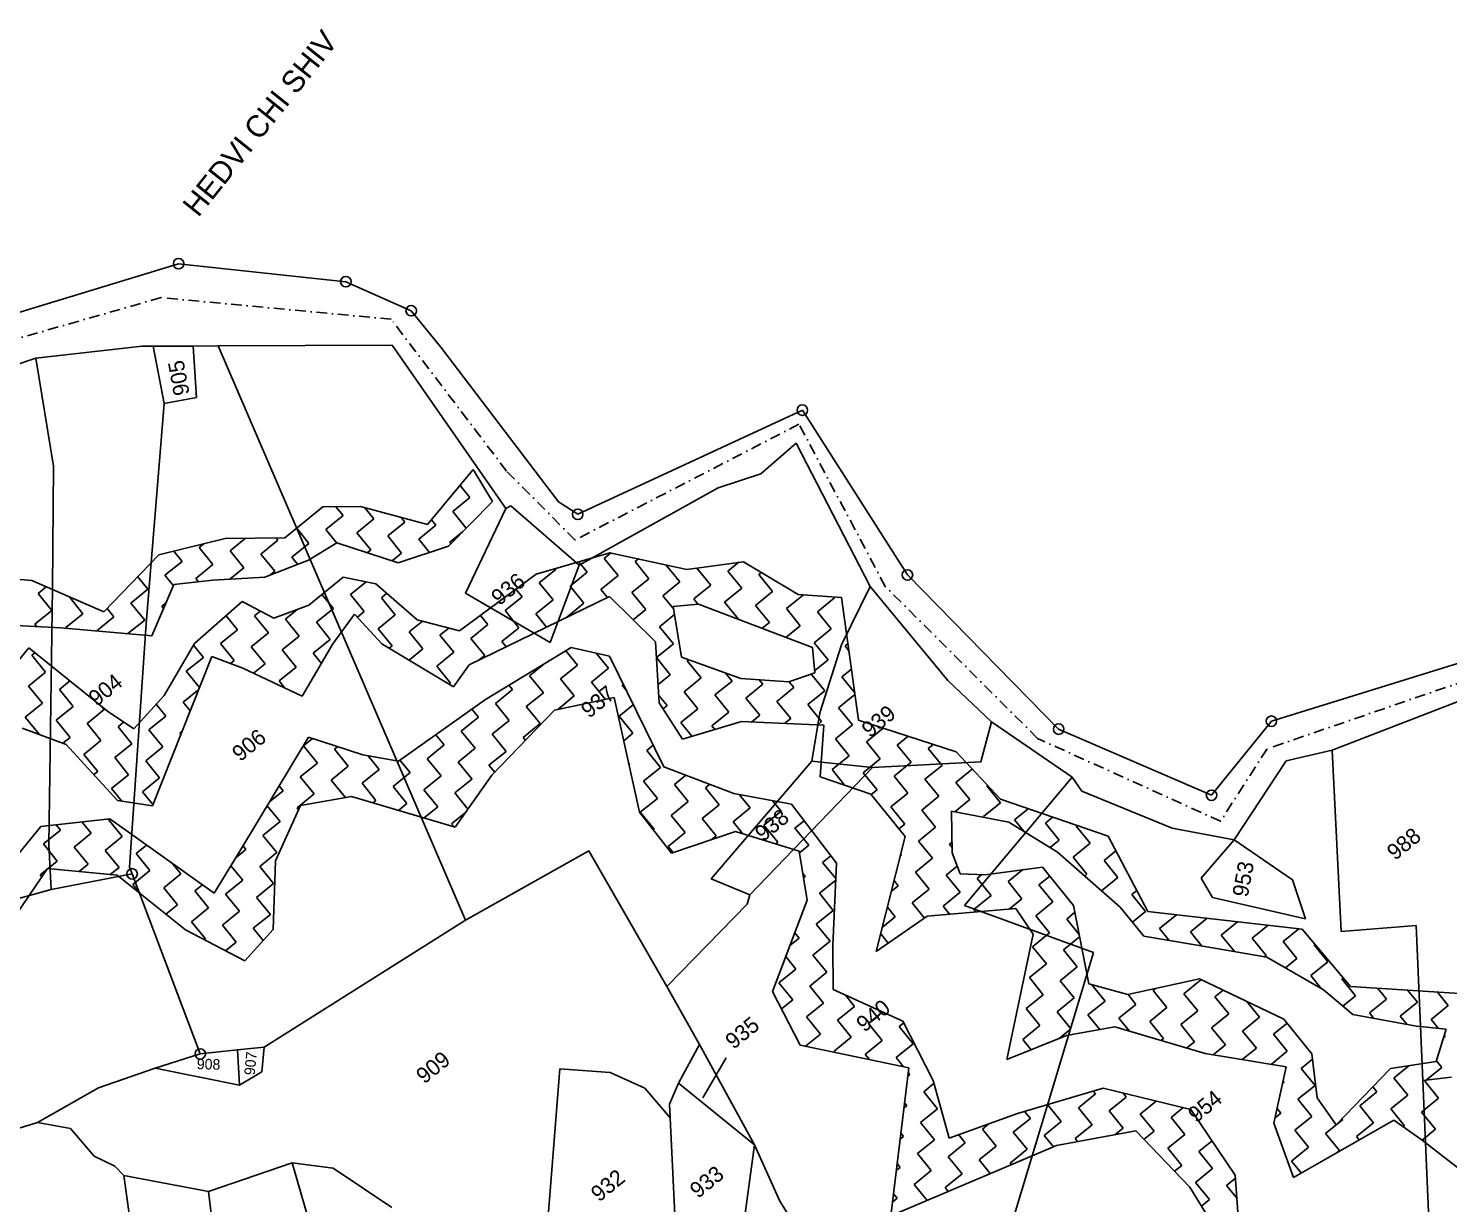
# Model space of a CAD drawing. Header units: metres. Extents: x 309685 to 314009, y 1915455 to 1919798.
# Drawn here: x 311802 to 312472, y 1919011 to 1919565 of the extents above; entities that cross this region are included whole.
import ezdxf

# ---------------------------------------------------------------- set-up
doc = ezdxf.new("R2010")
doc.units = ezdxf.units.M
doc.linetypes.add('DASHDOT', pattern=[1, 0.5, -0.25, 0, -0.25])
for name, color, linetype in [('POLY_HATCH', 12, 'Continuous'), ('POLY_PARCEL', 6, 'Continuous'), ('POLY_WATER', 4, 'Continuous'), ('TEXT_MAPOUT', 7, 'Continuous'), ('TEXT_PARCEL', 7, 'Continuous'), ('V_BOUND_STREAM_LINE', 7, 'DASHDOT')]:
    doc.layers.add(name, color=color, linetype=linetype)
doc.styles.add('TEXT_MAP', font='')
doc.styles.get('TEXT_MAP').set_extended_font_data('Kruti Dev 050')
doc.dimstyles.get("Standard").update_dxf_attribs({"dimtxt": 0.18, "dimasz": 0.18, "dimexe": 0.18, "dimexo": 0.0625, "dimgap": 0.09, "dimtad": 0, "dimtih": 1, "dimtoh": 1, "dimdec": 4, "dimzin": 0, "dimdsep": 46, "dimtxsty": 'Standard', "dimcen": 0.09, "dimadec": 0, "dimazin": 0, "dimtfac": 1, "dimtdec": 4, "dimtofl": 0, "dimtmove": 0, "dimatfit": 3, "dimfxl": 1, "dimtolj": 1, "dimtzin": 0, "dimarcsym": 0})

msp = doc.modelspace()

# ---------------------------------------------------------------- linework, layer by layer
for centre in [(311873.21, 1919454.27), (311952.03, 1919445.8), (311982.82, 1919432.11), (312167.19, 1919385.28), (312061.32, 1919336.18), (312216.73, 1919307.6), (312388.28, 1919238.69), (312288, 1919234.96), (312360.04, 1919203.79), (311851.3, 1919166.75), (311883.42, 1919081.89)]:
    msp.add_circle(centre, 2.47)
at = {"layer": 'POLY_HATCH'}
for p, q in [((311990.58, 1919331.36), (312012.11, 1919357.3)), ((312012.11, 1919357.3), (312021.15, 1919342.2)), ((311923.35, 1919325.03), (311941.18, 1919339.74)), ((311941.18, 1919339.74), (311959, 1919339.79)), ((311959, 1919339.79), (311990.58, 1919331.36)), ((312000.34, 1919321.15), (312021.15, 1919342.2)), ((311895.15, 1919324.78), (311923.35, 1919325.03)), ((311863.9, 1919317.02), (311895.15, 1919324.78)), ((311934.36, 1919314.61), (311947.79, 1919322.66)), ((311947.79, 1919322.66), (311976.72, 1919313.37)), ((311976.72, 1919313.37), (312000.34, 1919321.15)), ((311837.98, 1919290.26), (311863.9, 1919317.02)), ((311913.85, 1919306.51), (311934.36, 1919314.61)), ((312041.69, 1919307.9), (312076.48, 1919318.07)), ((312076.48, 1919318.07), (312112.67, 1919310.17)), ((312112.67, 1919310.17), (312139.45, 1919313.85)), ((312139.45, 1919313.85), (312165.25, 1919298.43)), ((311776.59, 1919307.2), (311804.03, 1919305)), ((311804.03, 1919305), (311837.98, 1919290.26)), ((311871.01, 1919303.08), (311889.32, 1919305.11)), ((311889.32, 1919305.11), (311913.85, 1919306.51)), ((311950.84, 1919306.61), (311934.51, 1919293.35)), ((311966.24, 1919303.44), (311950.84, 1919306.61)), ((312041.69, 1919307.9), (312005.63, 1919281.27)), ((311860.64, 1919278.98), (311871.01, 1919303.08)), ((311985.72, 1919286.48), (311966.24, 1919303.44)), ((312165.25, 1919298.43), (312185.69, 1919296.96)), ((311903.22, 1919295.02), (311880.71, 1919275.32)), ((311918.14, 1919287.18), (311903.22, 1919295.02)), ((311934.51, 1919293.35), (311918.14, 1919287.18)), ((312076.32, 1919297.43), (312010.15, 1919265.32)), ((312097.95, 1919276.11), (312076.32, 1919297.43)), ((312118.3, 1919293.91), (312106.38, 1919292.78)), ((312106.38, 1919292.78), (312110.18, 1919268.79)), ((312172.02, 1919273.4), (312118.3, 1919293.91)), ((312185.69, 1919296.96), (312193.67, 1919239.17)), ((311956.17, 1919289.2), (311945.96, 1919275.15)), ((311969.03, 1919275.15), (311956.17, 1919289.2)), ((312005.63, 1919281.27), (311985.72, 1919286.48)), ((311786.46, 1919284.3), (311817.75, 1919282.63)), ((311817.75, 1919282.63), (311860.64, 1919278.98)), ((311802.61, 1919273.19), (311771.07, 1919234.76)), ((311839.63, 1919243.39), (311802.61, 1919273.19)), ((311880.71, 1919275.32), (311866.36, 1919250.85)), ((311945.96, 1919275.15), (311931.46, 1919250.41)), ((312002.71, 1919254.96), (311969.03, 1919275.15)), ((312017.83, 1919248.93), (312058.29, 1919273.46)), ((312058.29, 1919273.46), (312076.24, 1919269.3)), ((312099.72, 1919247.3), (312097.95, 1919276.11)), ((312173.14, 1919261.48), (312172.02, 1919273.4)), ((311888.88, 1919269.14), (311860.89, 1919198.88)), ((311903.42, 1919263.65), (311888.88, 1919269.14)), ((312010.15, 1919265.32), (312002.71, 1919254.96)), ((312076.24, 1919269.3), (312101.83, 1919217.26)), ((312110.18, 1919268.79), (312138.24, 1919258.8)), ((311931.46, 1919250.41), (311903.42, 1919263.65)), ((312138.24, 1919258.8), (312160.9, 1919257.24)), ((312160.9, 1919257.24), (312173.14, 1919261.48)), ((311866.36, 1919250.85), (311852.13, 1919235.02)), ((311976.9, 1919219.87), (312017.83, 1919248.93)), ((312078.48, 1919249.8), (312050.37, 1919243.93)), ((312090.51, 1919195.82), (312078.48, 1919249.8)), ((312110.67, 1919230.26), (312099.72, 1919247.3)), ((311852.13, 1919235.02), (311839.63, 1919243.39)), ((312050.37, 1919243.93), (312020.87, 1919213.25)), ((312138.57, 1919238.5), (312110.67, 1919230.26)), ((312177.37, 1919236.87), (312138.57, 1919238.5)), ((312193.67, 1919239.17), (312239.73, 1919224.19)), ((311820.15, 1919227.75), (311799.49, 1919235.45)), ((312175.61, 1919212.4), (312177.37, 1919236.87)), ((311844.45, 1919201.38), (311820.15, 1919227.75)), ((311902.5, 1919178.18), (311934.43, 1919231.16)), ((311934.43, 1919231.16), (311959.98, 1919222.77)), ((311959.98, 1919222.77), (311976.9, 1919219.87)), ((312239.73, 1919224.19), (312260.52, 1919201.96)), ((312020.87, 1919213.25), (312003.59, 1919188.74)), ((312101.83, 1919217.26), (312134.97, 1919204.64)), ((312199.43, 1919204.37), (312175.61, 1919212.4)), ((312134.97, 1919204.64), (312162.01, 1919199.54)), ((311860.89, 1919198.88), (311844.45, 1919201.38)), ((311930.66, 1919198.93), (311918.89, 1919172.96)), ((311954.73, 1919203.14), (311930.66, 1919198.93)), ((312003.59, 1919188.74), (311954.73, 1919203.14)), ((312162.01, 1919199.54), (312183.26, 1919171.81)), ((312215.64, 1919184.4), (312199.43, 1919204.37)), ((312260.52, 1919201.96), (312311.37, 1919184.46)), ((311808.3, 1919189.09), (311840.83, 1919192.61)), ((311840.83, 1919192.61), (311890.02, 1919157.65)), ((312105.59, 1919176.58), (312090.51, 1919195.82)), ((312237.84, 1919176.63), (312237.53, 1919196.33)), ((312237.53, 1919196.33), (312264.53, 1919191.17)), ((312264.53, 1919191.17), (312287.44, 1919177)), ((311778.02, 1919152.03), (311808.3, 1919189.09)), ((312135.62, 1919186.71), (312105.59, 1919176.58)), ((312165.72, 1919177.51), (312135.62, 1919186.71)), ((312202.04, 1919130.15), (312215.64, 1919184.4)), ((312311.37, 1919184.46), (312330.03, 1919149.07)), ((311890.02, 1919157.65), (311902.5, 1919178.18)), ((311918.89, 1919172.96), (311917.73, 1919140.55)), ((312169.39, 1919154.4), (312165.72, 1919177.51)), ((312183.26, 1919171.81), (312181.51, 1919132.94)), ((312241.53, 1919166.8), (312237.84, 1919176.63)), ((312287.44, 1919177), (312317, 1919151.12)), ((311811.38, 1919169.34), (311767.66, 1919105.07)), ((311844.17, 1919166.11), (311811.38, 1919169.34)), ((311876.4, 1919140.35), (311844.17, 1919166.11)), ((312253.29, 1919166.37), (312241.53, 1919166.8)), ((312280.4, 1919169.86), (312253.29, 1919166.37)), ((312295.04, 1919151.82), (312280.4, 1919169.86)), ((312153.16, 1919111.36), (312169.39, 1919154.4)), ((312302.21, 1919114.89), (312295.04, 1919151.82)), ((312317, 1919151.12), (312328.15, 1919137.38)), ((312226.03, 1919146.74), (312202.04, 1919130.15)), ((312267.76, 1919150.37), (312226.03, 1919146.74)), ((312276.06, 1919138.38), (312267.76, 1919150.37)), ((312330.03, 1919149.07), (312402.8, 1919140.68)), ((311904.44, 1919125.72), (311876.4, 1919140.35)), ((311917.73, 1919140.55), (311904.44, 1919125.72)), ((312263.54, 1919079.25), (312276.06, 1919138.38)), ((312402.8, 1919140.68), (312425.62, 1919113.69)), ((312181.51, 1919132.94), (312181.66, 1919112.25)), ((312328.15, 1919137.38), (312351.34, 1919133.4)), ((312351.34, 1919133.4), (312386.12, 1919127.44)), ((312386.12, 1919127.44), (312412.85, 1919112.09)), ((312166.12, 1919086.1), (312153.16, 1919111.36)), ((312181.66, 1919112.25), (312214.56, 1919097.36)), ((312320.57, 1919109.85), (312302.21, 1919114.89)), ((312354.39, 1919117.36), (312320.57, 1919109.85)), ((312394.1, 1919098.3), (312354.39, 1919117.36)), ((312412.85, 1919112.09), (312426.58, 1919100.44)), ((312425.62, 1919113.69), (312492.37, 1919109.33)), ((312214.56, 1919097.36), (312228.89, 1919069.45)), ((312407.35, 1919081.98), (312394.1, 1919098.3)), ((312426.58, 1919100.44), (312456.69, 1919094.96)), ((312291.76, 1919090.64), (312263.54, 1919079.25)), ((312314.45, 1919094.65), (312291.76, 1919090.64)), ((312356.98, 1919082.11), (312314.45, 1919094.65)), ((312456.69, 1919094.96), (312470.7, 1919093.51)), ((312470.7, 1919093.51), (312465.97, 1919078.27)), ((312217.44, 1919075.31), (312166.12, 1919086.1)), ((312395.28, 1919075.76), (312356.98, 1919082.11)), ((312409.91, 1919061.26), (312407.35, 1919081.98)), ((312465.97, 1919078.27), (312444.38, 1919074.99)), ((312208.82, 1919005.63), (312217.44, 1919075.31)), ((312389.35, 1919049.33), (312395.28, 1919075.76)), ((312444.38, 1919074.99), (312418.82, 1919048.54)), ((312228.89, 1919069.45), (312236.4, 1919042.26)), ((312268.61, 1919053.85), (312308.91, 1919065.76)), ((312308.91, 1919065.76), (312350.36, 1919055.72)), ((312418.82, 1919048.54), (312409.91, 1919061.26)), ((312236.4, 1919042.26), (312268.61, 1919053.85)), ((312350.36, 1919055.72), (312371.27, 1919024.85)), ((312445.95, 1919050.63), (312398.61, 1919023.72)), ((312459.29, 1919041.29), (312445.95, 1919050.63)), ((312324.45, 1919045.7), (312287.02, 1919038.71)), ((312349.76, 1919019.17), (312324.45, 1919045.7)), ((312398.61, 1919023.72), (312389.35, 1919049.33)), ((312287.02, 1919038.71), (312208.82, 1919005.63)), ((312486.51, 1919020.19), (312459.29, 1919041.29)), ((312371.27, 1919024.85), (312374.06, 1918985.51)), ((312360.05, 1919002.51), (312349.76, 1919019.17))]:
    msp.add_line(p, q, dxfattribs=at)
at = {"layer": 'POLY_HATCH', "linetype": 'Continuous'}
for p, q in [((312010.5, 1919344.06), (312005.86, 1919349.77)), ((311950.7, 1919335.54), (311947.28, 1919339.76)), ((311965.27, 1919334.03), (311961.03, 1919339.25)), ((312002.46, 1919337.53), (312010.5, 1919344.06)), ((311942.66, 1919329.01), (311950.7, 1919335.54)), ((311957.23, 1919327.5), (311965.27, 1919334.03)), ((311971.8, 1919325.98), (311979.84, 1919332.51)), ((311979.84, 1919332.51), (311978.07, 1919334.7)), ((311994.41, 1919331), (311992.37, 1919333.51)), ((312008.8, 1919329.71), (312002.46, 1919337.53)), ((311920.05, 1919323.99), (311919.24, 1919324.99)), ((311934.62, 1919322.48), (311928.86, 1919329.58)), ((311947.83, 1919322.64), (311942.66, 1919329.01)), ((311963.76, 1919319.46), (311957.23, 1919327.5)), ((311978.33, 1919317.94), (311971.8, 1919325.98)), ((311986.37, 1919324.47), (311994.41, 1919331)), ((312000.94, 1919322.96), (312006.97, 1919327.85)), ((311874.83, 1919313.96), (311870.93, 1919318.76)), ((311882.87, 1919320.49), (311885.07, 1919322.28)), ((311889.4, 1919312.45), (311882.87, 1919320.49)), ((311897.44, 1919318.98), (311904.69, 1919324.87)), ((311903.97, 1919310.94), (311897.44, 1919318.98)), ((311912.01, 1919317.47), (311920.05, 1919323.99)), ((311926.58, 1919315.95), (311934.62, 1919322.48)), ((311962.06, 1919318.07), (311963.76, 1919319.46)), ((311991.45, 1919318.22), (311986.37, 1919324.47)), ((312001.48, 1919322.3), (312000.94, 1919322.96)), ((311866.78, 1919307.43), (311874.83, 1919313.96)), ((311881.35, 1919305.92), (311889.4, 1919312.45)), ((311918.54, 1919309.42), (311912.01, 1919317.47)), ((311929.3, 1919312.61), (311926.58, 1919315.95)), ((311973.84, 1919314.29), (311978.33, 1919317.94)), ((312065.75, 1919308.86), (312061.77, 1919313.77)), ((312073.79, 1919315.39), (312076.97, 1919317.97)), ((312080.32, 1919307.35), (312073.79, 1919315.39)), ((312088.36, 1919313.88), (312089.92, 1919315.14)), ((312094.89, 1919305.84), (312088.36, 1919313.88)), ((312109.46, 1919304.32), (312103, 1919312.28)), ((312132.07, 1919309.34), (312137.26, 1919313.55)), ((311858.74, 1919300.91), (311853.98, 1919306.78)), ((311870.78, 1919302.52), (311866.78, 1919307.43)), ((311882.62, 1919304.37), (311881.35, 1919305.92)), ((311897.35, 1919305.57), (311903.97, 1919310.94)), ((311915.97, 1919307.34), (311918.54, 1919309.42)), ((312043.14, 1919303.85), (312051.18, 1919310.38)), ((312051.18, 1919310.38), (312050.99, 1919310.62)), ((312057.71, 1919302.34), (312065.75, 1919308.86)), ((312072.28, 1919300.82), (312080.32, 1919307.35)), ((312086.85, 1919299.31), (312094.89, 1919305.84)), ((312124.03, 1919302.81), (312117.52, 1919310.84)), ((312138.6, 1919301.3), (312132.07, 1919309.34)), ((312146.64, 1919307.83), (312147.87, 1919308.82)), ((312153.17, 1919299.79), (312146.64, 1919307.83)), ((311806.99, 1919298.92), (311810.84, 1919302.04)), ((311813.52, 1919290.87), (311806.99, 1919298.92)), ((311850.7, 1919294.38), (311858.74, 1919300.91)), ((311946.16, 1919291.83), (311940.79, 1919298.45)), ((311954.21, 1919298.36), (311961.63, 1919304.39)), ((311960.73, 1919290.31), (311954.21, 1919298.36)), ((311968.78, 1919296.84), (311971.38, 1919298.96)), ((312035.1, 1919297.32), (312032.2, 1919300.89)), ((312049.67, 1919295.81), (312043.14, 1919303.85)), ((312064.24, 1919294.29), (312057.71, 1919302.34)), ((312075.39, 1919296.99), (312072.28, 1919300.82)), ((312093.38, 1919291.27), (312086.85, 1919299.31)), ((312101.42, 1919297.8), (312109.46, 1919304.32)), ((312115.99, 1919296.28), (312124.03, 1919302.81)), ((312130.56, 1919294.77), (312138.6, 1919301.3)), ((312145.13, 1919293.26), (312153.17, 1919299.79)), ((312159.7, 1919291.74), (312167.72, 1919298.26)), ((311828.09, 1919289.36), (311821.58, 1919297.38)), ((311842.66, 1919287.85), (311839.46, 1919291.79)), ((311857.23, 1919286.34), (311850.7, 1919294.38)), ((311865.27, 1919292.86), (311867.34, 1919294.54)), ((311866.15, 1919291.78), (311865.27, 1919292.86)), ((311938.12, 1919285.3), (311946.16, 1919291.83)), ((311975.3, 1919288.8), (311968.78, 1919296.84)), ((312027.06, 1919290.79), (312035.1, 1919297.32)), ((312041.63, 1919289.28), (312049.67, 1919295.81)), ((312056.2, 1919287.77), (312064.24, 1919294.29)), ((312106.6, 1919291.42), (312101.42, 1919297.8)), ((312117.95, 1919293.88), (312115.99, 1919296.28)), ((312137.08, 1919286.74), (312130.56, 1919294.77)), ((312151.66, 1919285.22), (312145.13, 1919293.26)), ((312166.23, 1919283.7), (312159.7, 1919291.74)), ((312174.27, 1919290.23), (312182.31, 1919296.76)), ((312182.31, 1919296.76), (312181.93, 1919297.23)), ((311805.48, 1919284.35), (311813.52, 1919290.87)), ((311820.05, 1919282.83), (311828.09, 1919289.36)), ((311834.62, 1919281.32), (311842.66, 1919287.85)), ((311849.35, 1919279.94), (311857.23, 1919286.34)), ((311900.94, 1919281.8), (311895.61, 1919288.36)), ((311908.98, 1919288.33), (311911.72, 1919290.55)), ((311915.51, 1919280.28), (311908.98, 1919288.33)), ((311923.55, 1919286.81), (311929.09, 1919291.31)), ((311930.08, 1919278.77), (311923.55, 1919286.81)), ((311944.65, 1919277.26), (311938.12, 1919285.3)), ((311957.53, 1919287.72), (311960.73, 1919290.31)), ((311967.26, 1919282.27), (311975.3, 1919288.8)), ((311981.83, 1919280.76), (311988.1, 1919285.85)), ((312019.02, 1919284.26), (312015.52, 1919288.57)), ((312033.59, 1919282.75), (312027.06, 1919290.79)), ((312046.68, 1919283.05), (312041.63, 1919289.28)), ((312056.25, 1919287.7), (312056.2, 1919287.77)), ((312087.45, 1919286.46), (312093.38, 1919291.27)), ((312099.91, 1919283.23), (312106.98, 1919288.97)), ((312148.27, 1919282.46), (312151.66, 1919285.22)), ((312180.8, 1919282.19), (312174.27, 1919290.23)), ((311806.38, 1919283.24), (311805.48, 1919284.35)), ((311820.39, 1919282.41), (311820.05, 1919282.83)), ((311834.73, 1919281.19), (311834.62, 1919281.32)), ((311892.9, 1919275.27), (311900.94, 1919281.8)), ((311907.47, 1919273.76), (311915.51, 1919280.28)), ((311922.04, 1919272.24), (311930.08, 1919278.77)), ((311973.79, 1919274.23), (311967.26, 1919282.27)), ((311988.36, 1919272.72), (311981.83, 1919280.76)), ((311996.4, 1919279.25), (312000.53, 1919282.6)), ((312002.93, 1919271.21), (311996.4, 1919279.25)), ((312010.97, 1919277.73), (312019.02, 1919284.26)), ((312025.54, 1919276.22), (312033.59, 1919282.75)), ((312106.44, 1919275.18), (312099.91, 1919283.23)), ((312159.45, 1919278.2), (312166.23, 1919283.7)), ((312172.76, 1919275.66), (312180.8, 1919282.19)), ((311884.86, 1919268.74), (311880.21, 1919274.47)), ((311899.43, 1919267.23), (311892.9, 1919275.27)), ((311914, 1919265.71), (311907.47, 1919273.76)), ((311928.57, 1919264.2), (311922.04, 1919272.24)), ((311936.61, 1919270.73), (311944.65, 1919277.26)), ((311972.42, 1919273.12), (311973.79, 1919274.23)), ((311981.87, 1919267.45), (311988.36, 1919272.72)), ((312017.5, 1919269.69), (312010.97, 1919277.73)), ((312027.54, 1919273.76), (312025.54, 1919276.22)), ((312061.21, 1919265.15), (312055.73, 1919271.91)), ((312098.41, 1919268.67), (312106.44, 1919275.18)), ((312179.29, 1919267.62), (312172.76, 1919275.66)), ((312187.33, 1919274.15), (312188.69, 1919275.25)), ((312189.15, 1919271.9), (312187.33, 1919274.15)), ((311803.96, 1919269.78), (311805.4, 1919270.94)), ((311810.49, 1919261.73), (311803.96, 1919269.78)), ((311876.82, 1919262.21), (311884.86, 1919268.74)), ((311897.69, 1919265.81), (311899.43, 1919267.23)), ((311908.5, 1919261.25), (311914, 1919265.71)), ((311940.54, 1919265.89), (311936.61, 1919270.73)), ((311994.89, 1919264.68), (312002.93, 1919271.21)), ((312001.42, 1919256.64), (311994.89, 1919264.68)), ((312015.05, 1919267.7), (312017.5, 1919269.69)), ((312038.6, 1919260.14), (312045.33, 1919265.6)), ((312053.17, 1919258.62), (312061.21, 1919265.15)), ((312075.78, 1919263.64), (312070.02, 1919270.74)), ((312104.92, 1919260.61), (312098.41, 1919268.64)), ((312112.96, 1919267.14), (312113.53, 1919267.6)), ((312119.49, 1919259.1), (312112.96, 1919267.14)), ((312173.04, 1919262.55), (312179.29, 1919267.62)), ((311802.45, 1919255.21), (311810.49, 1919261.73)), ((311883.06, 1919254.52), (311876.82, 1919262.21)), ((311920.53, 1919257.67), (311928.57, 1919264.2)), ((312045.13, 1919252.1), (312038.6, 1919260.14)), ((312059.7, 1919250.58), (312053.17, 1919258.62)), ((312067.74, 1919257.11), (312075.78, 1919263.64)), ((312099.19, 1919255.96), (312104.92, 1919260.61)), ((312111.45, 1919252.57), (312119.49, 1919259.1)), ((312134.06, 1919257.59), (312130.98, 1919261.39)), ((312148.63, 1919256.08), (312146.9, 1919258.21)), ((312177.77, 1919253.05), (312171.41, 1919260.88)), ((312185.82, 1919259.58), (312190.34, 1919263.25)), ((312191.89, 1919252.1), (312185.82, 1919259.58)), ((311808.98, 1919247.16), (311802.45, 1919255.21)), ((311817.02, 1919253.69), (311821.9, 1919257.66)), ((311823.55, 1919245.65), (311817.02, 1919253.69)), ((311875.3, 1919247.64), (311882.71, 1919253.65)), ((311923.29, 1919254.27), (311920.53, 1919257.67)), ((312000.78, 1919256.12), (312001.42, 1919256.64)), ((312022.52, 1919247.08), (312030.56, 1919253.61)), ((312030.56, 1919253.61), (312028.91, 1919255.65)), ((312037.09, 1919245.57), (312045.13, 1919252.1)), ((312074.27, 1919249.07), (312067.74, 1919257.11)), ((312082.31, 1919255.6), (312082.79, 1919255.98)), ((312083.99, 1919253.53), (312082.31, 1919255.6)), ((312117.98, 1919244.53), (312111.45, 1919252.57)), ((312126.02, 1919251.06), (312134.06, 1919257.59)), ((312140.59, 1919249.55), (312148.63, 1919256.08)), ((312155.16, 1919248.03), (312163.2, 1919254.56)), ((312163.2, 1919254.56), (312161, 1919257.28)), ((312169.73, 1919246.52), (312177.77, 1919253.05)), ((312184.3, 1919245.01), (312192, 1919251.26)), ((311800.94, 1919240.64), (311808.98, 1919247.16)), ((311815.51, 1919239.12), (311823.55, 1919245.65)), ((311838.12, 1919244.14), (311837.03, 1919245.49)), ((311867.26, 1919241.11), (311862.68, 1919246.75)), ((311878.66, 1919243.5), (311875.3, 1919247.64)), ((312029.05, 1919239.04), (312022.52, 1919247.08)), ((312043.62, 1919237.53), (312037.09, 1919245.57)), ((312051.9, 1919244.25), (312059.7, 1919250.58)), ((312074.02, 1919248.87), (312074.27, 1919249.07)), ((312080.8, 1919241.03), (312087.47, 1919246.45)), ((312103.41, 1919246.04), (312099.5, 1919250.85)), ((312101.52, 1919244.51), (312103.41, 1919246.04)), ((312132.55, 1919243.02), (312126.02, 1919251.06)), ((312147.12, 1919241.5), (312140.59, 1919249.55)), ((312161.69, 1919239.99), (312155.16, 1919248.03)), ((312176.26, 1919238.48), (312169.73, 1919246.52)), ((312190.83, 1919236.97), (312184.3, 1919245.01)), ((311807.47, 1919232.59), (311800.94, 1919240.64)), ((311822.04, 1919231.08), (311815.51, 1919239.12)), ((311830.08, 1919237.61), (311838.12, 1919244.14)), ((311844.65, 1919236.1), (311847.3, 1919238.25)), ((311859.22, 1919234.58), (311867.26, 1919241.11)), ((312006.43, 1919234.02), (312014.48, 1919240.55)), ((312014.48, 1919240.55), (312011.39, 1919244.36)), ((312021, 1919232.51), (312029.05, 1919239.04)), ((312087.33, 1919232.99), (312080.8, 1919241.03)), ((312109.94, 1919238), (312117.98, 1919244.53)), ((312115.15, 1919231.58), (312109.94, 1919238)), ((312124.51, 1919236.49), (312132.55, 1919243.02)), ((312143.18, 1919238.31), (312147.12, 1919241.5)), ((312158.81, 1919237.65), (312161.69, 1919239.99)), ((312174.43, 1919236.99), (312176.26, 1919238.48)), ((311807.37, 1919232.52), (311807.47, 1919232.59)), ((311836.61, 1919229.57), (311830.08, 1919237.61)), ((311851.18, 1919228.06), (311844.65, 1919236.1)), ((311865.75, 1919226.54), (311859.22, 1919234.58)), ((311873.79, 1919233.07), (311874.85, 1919233.93)), ((311874.27, 1919232.48), (311873.79, 1919233.07)), ((311998.39, 1919227.49), (311994.46, 1919232.34)), ((312012.96, 1919225.98), (312006.43, 1919234.02)), ((312027.53, 1919224.47), (312021, 1919232.51)), ((312035.57, 1919231), (312043.62, 1919237.53)), ((312083.01, 1919229.48), (312087.33, 1919232.99)), ((312125.91, 1919234.76), (312124.51, 1919236.49)), ((312182.79, 1919230.44), (312190.83, 1919236.97)), ((312197.36, 1919228.92), (312205.31, 1919235.38)), ((312211.93, 1919227.41), (312217.05, 1919231.57)), ((311818.63, 1919228.32), (311822.04, 1919231.08)), ((311828.57, 1919223.04), (311836.61, 1919229.57)), ((311843.14, 1919221.53), (311851.18, 1919228.06)), ((311857.71, 1919220.01), (311865.75, 1919226.54)), ((311932.07, 1919227.02), (311936.38, 1919230.52)), ((311938.6, 1919218.98), (311932.07, 1919227.02)), ((311946.64, 1919225.51), (311948.08, 1919226.67)), ((311953.17, 1919217.46), (311946.64, 1919225.51)), ((311990.35, 1919220.97), (311998.39, 1919227.49)), ((312004.92, 1919219.45), (312012.96, 1919225.98)), ((312036.65, 1919229.67), (312035.57, 1919231)), ((312093.86, 1919224.95), (312096.85, 1919227.38)), ((312100.38, 1919216.9), (312093.86, 1919224.95)), ((312189.32, 1919222.4), (312182.79, 1919230.44)), ((312203.89, 1919220.88), (312197.36, 1919228.92)), ((312218.46, 1919219.37), (312211.93, 1919227.41)), ((312226.5, 1919225.9), (312228.78, 1919227.75)), ((312233.03, 1919217.86), (312226.5, 1919225.9)), ((311835.09, 1919215), (311828.57, 1919223.04)), ((311849.66, 1919213.48), (311843.14, 1919221.53)), ((311864.24, 1919211.97), (311857.71, 1919220.01)), ((311930.56, 1919212.45), (311938.6, 1919218.98)), ((311967.74, 1919215.95), (311962.57, 1919222.32)), ((311982.31, 1919214.44), (311977.54, 1919220.32)), ((311996.88, 1919212.92), (311990.35, 1919220.97)), ((312011.34, 1919211.54), (312004.92, 1919219.45)), ((312019.49, 1919217.94), (312027.53, 1919224.47)), ((312022.19, 1919214.62), (312019.49, 1919217.94)), ((312085.81, 1919218.42), (312085.35, 1919218.99)), ((312085.53, 1919218.18), (312085.81, 1919218.42)), ((312181.28, 1919215.87), (312189.32, 1919222.4)), ((312195.85, 1919214.35), (312203.89, 1919220.88)), ((312210.42, 1919212.84), (312218.46, 1919219.37)), ((312224.99, 1919211.33), (312233.03, 1919217.86)), ((311833.27, 1919213.51), (311835.09, 1919215)), ((311841.62, 1919206.96), (311849.66, 1919213.48)), ((311856.19, 1919205.44), (311864.24, 1919211.97)), ((311937.09, 1919204.41), (311930.56, 1919212.45)), ((311945.13, 1919210.94), (311953.17, 1919217.46)), ((311959.7, 1919209.42), (311967.74, 1919215.95)), ((311974.27, 1919207.91), (311982.31, 1919214.44)), ((311988.84, 1919206.4), (311996.88, 1919212.92)), ((312003.41, 1919204.88), (312011.3, 1919211.29)), ((312011.3, 1919211.29), (312011.45, 1919211.41)), ((312011.45, 1919211.41), (312011.34, 1919211.54)), ((312092.34, 1919210.38), (312100.38, 1919216.9)), ((312106.91, 1919208.86), (312112.33, 1919213.26)), ((312187.29, 1919208.46), (312181.28, 1919215.87)), ((312202.38, 1919206.31), (312195.85, 1919214.35)), ((312216.95, 1919204.8), (312210.42, 1919212.84)), ((312231.52, 1919203.29), (312224.99, 1919211.33)), ((312239.56, 1919209.82), (312247.3, 1919216.1)), ((311846.39, 1919201.08), (311841.62, 1919206.96)), ((311861.1, 1919199.4), (311856.19, 1919205.44)), ((311916.06, 1919200.68), (311922.52, 1919205.92)), ((311922.52, 1919205.92), (311920.62, 1919208.25)), ((311929.04, 1919197.88), (311937.09, 1919204.41)), ((311951.66, 1919202.89), (311945.13, 1919210.94)), ((311966.23, 1919201.38), (311959.7, 1919209.42)), ((311980.8, 1919199.87), (311974.27, 1919207.91)), ((311995.37, 1919198.35), (311988.84, 1919206.4)), ((312009.09, 1919197.89), (312003.41, 1919204.88)), ((312098.87, 1919202.33), (312092.34, 1919210.38)), ((312113.44, 1919200.82), (312106.91, 1919208.86)), ((312121.48, 1919207.35), (312123.52, 1919209)), ((312128.01, 1919199.31), (312121.48, 1919207.35)), ((312199.65, 1919204.1), (312202.38, 1919206.31)), ((312208.9, 1919198.27), (312216.95, 1919204.8)), ((312246.09, 1919201.77), (312239.56, 1919209.82)), ((312254.13, 1919208.3), (312254.39, 1919208.52)), ((312260.66, 1919200.26), (312254.13, 1919208.3)), ((311921, 1919191.35), (311914.94, 1919198.82)), ((311929.78, 1919196.98), (311929.04, 1919197.88)), ((311951.2, 1919202.52), (311951.66, 1919202.89)), ((311964.75, 1919200.18), (311966.23, 1919201.38)), ((311976.81, 1919196.63), (311980.8, 1919199.87)), ((311988.87, 1919193.08), (311995.37, 1919198.35)), ((312009.6, 1919197.26), (312009.09, 1919197.89)), ((312090.83, 1919195.81), (312098.87, 1919202.33)), ((312105.4, 1919194.29), (312113.44, 1919200.82)), ((312119.97, 1919192.78), (312128.01, 1919199.31)), ((312134.54, 1919191.27), (312142.58, 1919197.79)), ((312142.58, 1919197.79), (312137.39, 1919204.19)), ((312157.15, 1919196.28), (312153.15, 1919201.22)), ((312215.43, 1919190.23), (312208.9, 1919198.27)), ((312223.47, 1919196.76), (312231.52, 1919203.29)), ((312239.02, 1919196.04), (312246.09, 1919201.77)), ((312252.61, 1919193.73), (312260.66, 1919200.26)), ((311832.07, 1919185.86), (311827.74, 1919191.19)), ((311840.11, 1919192.39), (311840.32, 1919192.56)), ((311846.64, 1919184.34), (311840.11, 1919192.39)), ((311912.96, 1919184.82), (311921, 1919191.35)), ((312001.9, 1919190.31), (312008.46, 1919195.64)), ((312097.36, 1919187.76), (312090.83, 1919195.81)), ((312111.93, 1919186.25), (312105.4, 1919194.29)), ((312126.5, 1919184.74), (312119.97, 1919192.78)), ((312139.11, 1919185.64), (312134.54, 1919191.27)), ((312149.11, 1919189.75), (312157.15, 1919196.28)), ((312163.68, 1919188.24), (312167.99, 1919191.74)), ((312230, 1919188.72), (312223.47, 1919196.76)), ((312252.89, 1919193.39), (312252.61, 1919193.73)), ((312267.18, 1919192.22), (312273.63, 1919197.45)), ((312271.58, 1919186.81), (312267.18, 1919192.22)), ((312281.75, 1919190.71), (312285.17, 1919193.48)), ((311809.46, 1919180.84), (311817.5, 1919187.37)), ((311817.5, 1919187.37), (311815.47, 1919189.87)), ((311824.03, 1919179.33), (311832.07, 1919185.86)), ((311838.6, 1919177.82), (311846.64, 1919184.34)), ((311919.49, 1919176.78), (311912.96, 1919184.82)), ((312003.04, 1919188.9), (312001.9, 1919190.31)), ((312097.03, 1919187.5), (312097.36, 1919187.76)), ((312103.89, 1919179.72), (312111.93, 1919186.25)), ((312124.16, 1919182.84), (312126.5, 1919184.74)), ((312155.64, 1919181.71), (312149.11, 1919189.75)), ((312170.21, 1919180.2), (312163.68, 1919188.24)), ((312212.7, 1919188.01), (312215.43, 1919190.23)), ((312221.96, 1919182.19), (312230, 1919188.72)), ((312288.28, 1919182.66), (312281.75, 1919190.71)), ((312296.32, 1919189.19), (312296.71, 1919189.51)), ((312302.85, 1919181.15), (312296.32, 1919189.19)), ((311815.99, 1919172.8), (311809.46, 1919180.84)), ((311830.56, 1919171.29), (311824.03, 1919179.33)), ((311845.13, 1919169.77), (311838.6, 1919177.82)), ((311853.17, 1919176.3), (311858.12, 1919180.32)), ((311900.27, 1919174.52), (311904.92, 1919178.29)), ((311904.92, 1919178.29), (311903.57, 1919179.96)), ((312106.25, 1919176.8), (312103.89, 1919179.72)), ((312154.63, 1919180.9), (312155.64, 1919181.71)), ((312165.85, 1919176.66), (312170.21, 1919180.2)), ((312228.49, 1919174.15), (312221.96, 1919182.19)), ((312236.53, 1919180.67), (312237.76, 1919181.67)), ((312237.8, 1919179.11), (312236.53, 1919180.67)), ((312283.96, 1919179.15), (312288.28, 1919182.66)), ((312294.81, 1919174.62), (312302.85, 1919181.15)), ((312309.38, 1919173.11), (312314.97, 1919177.64)), ((311811.69, 1919169.31), (311815.99, 1919172.8)), ((311826.34, 1919167.87), (311830.56, 1919171.29)), ((311859.7, 1919168.26), (311853.17, 1919176.3)), ((311874.27, 1919166.75), (311870.23, 1919171.72)), ((311911.45, 1919170.25), (311919.49, 1919176.78)), ((312176.74, 1919172.16), (312180.6, 1919175.29)), ((312182.94, 1919164.52), (312176.74, 1919172.16)), ((312213.33, 1919175.18), (312213.92, 1919175.66)), ((312213.92, 1919175.66), (312213.56, 1919176.1)), ((312220.45, 1919167.62), (312228.49, 1919174.15)), ((312301.34, 1919166.58), (312294.81, 1919174.62)), ((312315.91, 1919165.07), (312309.38, 1919173.11)), ((311807.94, 1919166.27), (311810.94, 1919168.71)), ((311808.67, 1919165.37), (311807.94, 1919166.27)), ((311841, 1919166.42), (311845.13, 1919169.77)), ((311851.65, 1919161.73), (311859.7, 1919168.26)), ((311866.22, 1919160.22), (311874.27, 1919166.75)), ((311903.41, 1919163.72), (311897.86, 1919170.55)), ((311917.98, 1919162.21), (311911.45, 1919170.25)), ((312168.7, 1919165.63), (312167.34, 1919167.29)), ((312167.73, 1919164.85), (312168.7, 1919165.63)), ((312226.98, 1919159.58), (312220.45, 1919167.62)), ((312235.02, 1919166.1), (312240.21, 1919170.32)), ((312241.55, 1919158.06), (312235.02, 1919166.1)), ((312249.59, 1919164.59), (312251.85, 1919166.43)), ((312256.12, 1919156.55), (312249.59, 1919164.59)), ((312264.16, 1919163.08), (312271.03, 1919168.65)), ((312278.73, 1919161.57), (312283.79, 1919165.68)), ((312300.3, 1919165.74), (312301.34, 1919166.58)), ((312308.21, 1919158.82), (312315.91, 1919165.07)), ((311855.36, 1919157.17), (311851.65, 1919161.73)), ((311872.75, 1919152.18), (311866.22, 1919160.22)), ((311880.79, 1919158.71), (311884.41, 1919161.64)), ((311887.32, 1919150.67), (311880.79, 1919158.71)), ((311895.36, 1919157.19), (311903.41, 1919163.72)), ((311909.94, 1919155.68), (311917.98, 1919162.21)), ((312175.22, 1919157.59), (312182.9, 1919163.82)), ((312181.75, 1919149.54), (312175.22, 1919157.59)), ((312209.13, 1919158.43), (312212.41, 1919161.09)), ((312212.41, 1919161.09), (312210.41, 1919163.55)), ((312218.93, 1919153.05), (312226.98, 1919159.58)), ((312233.5, 1919151.53), (312241.55, 1919158.06)), ((312270.69, 1919155.04), (312264.16, 1919163.08)), ((312285.26, 1919153.52), (312278.73, 1919161.57)), ((312322.44, 1919157.03), (312324.82, 1919158.96)), ((311867.22, 1919147.69), (311872.75, 1919152.18)), ((311901.89, 1919149.15), (311895.36, 1919157.19)), ((311916.46, 1919147.64), (311909.94, 1919155.68)), ((312210.89, 1919146.52), (312207.26, 1919150.99)), ((312224.76, 1919145.87), (312218.93, 1919153.05)), ((312236.64, 1919147.67), (312233.5, 1919151.53)), ((312248.08, 1919150.02), (312256.12, 1919156.55)), ((312264.61, 1919150.1), (312270.69, 1919155.04)), ((312277.22, 1919147), (312285.26, 1919153.52)), ((312328.97, 1919148.98), (312322.44, 1919157.03)), ((311879.28, 1919144.14), (311887.32, 1919150.67)), ((311893.85, 1919142.62), (311901.89, 1919149.15)), ((311908.42, 1919141.11), (311916.46, 1919147.64)), ((312173.71, 1919143.02), (312181.75, 1919149.54)), ((312204.93, 1919141.68), (312210.89, 1919146.52)), ((312249.11, 1919148.75), (312248.08, 1919150.02)), ((312283.74, 1919138.95), (312277.22, 1919147)), ((312291.79, 1919145.48), (312295.66, 1919148.63)), ((312297.69, 1919138.22), (312291.79, 1919145.48)), ((312322.8, 1919143.98), (312328.97, 1919148.98)), ((312335.5, 1919140.94), (312343.54, 1919147.47)), ((312343.54, 1919147.47), (312343.5, 1919147.51)), ((312350.07, 1919139.43), (312357.97, 1919145.85)), ((312364.64, 1919137.92), (312372.36, 1919144.19)), ((311885.81, 1919136.1), (311879.28, 1919144.14)), ((311900.38, 1919134.58), (311893.85, 1919142.62)), ((311913.08, 1919135.37), (311908.42, 1919141.11)), ((312165.67, 1919136.49), (312163.6, 1919139.04)), ((312180.24, 1919134.97), (312173.71, 1919143.02)), ((312207.68, 1919134.05), (312204.12, 1919138.43)), ((312275.7, 1919132.43), (312283.74, 1919138.95)), ((312340.04, 1919135.34), (312335.5, 1919140.94)), ((312355.54, 1919132.68), (312350.07, 1919139.43)), ((312371.04, 1919130.03), (312364.64, 1919137.92)), ((312379.21, 1919136.4), (312386.75, 1919142.53)), ((312393.78, 1919134.89), (312401.14, 1919140.87)), ((311885.32, 1919135.7), (311885.81, 1919136.1)), ((311895.32, 1919130.48), (311900.38, 1919134.58)), ((312161.3, 1919132.94), (312165.67, 1919136.49)), ((312172.2, 1919128.45), (312180.24, 1919134.97)), ((312282.23, 1919124.38), (312275.7, 1919132.43)), ((312290.27, 1919130.91), (312297.9, 1919137.1)), ((312296.8, 1919122.87), (312290.27, 1919130.91)), ((312385.74, 1919128.36), (312379.21, 1919136.4)), ((312400.31, 1919126.85), (312393.78, 1919134.89)), ((312408.35, 1919133.38), (312408.72, 1919133.68)), ((312414.88, 1919125.34), (312408.35, 1919133.38)), ((312164.16, 1919121.92), (312159.37, 1919127.82)), ((312178.73, 1919120.4), (312172.2, 1919128.45)), ((312274.19, 1919117.85), (312282.23, 1919124.38)), ((312384.87, 1919127.66), (312385.74, 1919128.36)), ((312394.86, 1919122.42), (312400.31, 1919126.85)), ((312406.83, 1919118.81), (312414.88, 1919125.34)), ((312156.11, 1919115.39), (312164.16, 1919121.92)), ((312170.69, 1919113.88), (312178.73, 1919120.4)), ((312280.72, 1919109.81), (312274.19, 1919117.85)), ((312288.76, 1919116.34), (312296.8, 1919122.87)), ((312411.8, 1919112.69), (312406.83, 1919118.81)), ((312421.4, 1919117.29), (312422.1, 1919117.86)), ((312162.64, 1919107.35), (312156.11, 1919115.39)), ((312177.21, 1919105.83), (312170.69, 1919113.88)), ((312295.29, 1919108.3), (312288.76, 1919116.34)), ((312309.86, 1919106.79), (312303.58, 1919114.52)), ((312332.47, 1919111.8), (312333.63, 1919112.75)), ((312339, 1919103.76), (312332.47, 1919111.8)), ((312347.04, 1919110.29), (312355.08, 1919116.82)), ((312355.08, 1919116.82), (312354.81, 1919117.16)), ((312361.61, 1919108.78), (312365.57, 1919111.99)), ((312427.93, 1919109.25), (312421.4, 1919117.29)), ((312439.93, 1919110.9), (312438.34, 1919112.86)), ((312442.5, 1919107.74), (312439.93, 1919110.9)), ((312457.07, 1919106.23), (312452.43, 1919111.94)), ((312471.64, 1919104.71), (312466.52, 1919111.02)), ((312157.4, 1919103.09), (312162.64, 1919107.35)), ((312169.17, 1919099.31), (312177.21, 1919105.83)), ((312183.74, 1919097.79), (312191.78, 1919104.32)), ((312191.78, 1919104.32), (312187.49, 1919109.61)), ((312272.68, 1919103.28), (312280.72, 1919109.81)), ((312287.25, 1919101.77), (312295.29, 1919108.3)), ((312301.82, 1919100.26), (312309.86, 1919106.79)), ((312316.39, 1919098.75), (312324.43, 1919105.27)), ((312324.43, 1919105.27), (312320.69, 1919109.87)), ((312353.57, 1919102.25), (312347.04, 1919110.29)), ((312368.14, 1919100.74), (312361.61, 1919108.78)), ((312382.71, 1919099.22), (312376.67, 1919106.66)), ((312421.93, 1919104.38), (312427.93, 1919109.25)), ((312434.46, 1919101.21), (312440.78, 1919106.34)), ((312440.78, 1919106.34), (312442.5, 1919107.74)), ((312449.03, 1919099.7), (312457.07, 1919106.23)), ((312463.6, 1919098.19), (312471.64, 1919104.71)), ((312175.7, 1919091.26), (312169.17, 1919099.31)), ((312190.27, 1919089.75), (312183.74, 1919097.79)), ((312198.31, 1919096.28), (312204.98, 1919101.69)), ((312279.2, 1919095.24), (312272.68, 1919103.28)), ((312293.78, 1919093.73), (312287.25, 1919101.77)), ((312307.39, 1919093.4), (312301.82, 1919100.26)), ((312321.37, 1919092.61), (312316.39, 1919098.75)), ((312330.96, 1919097.23), (312339, 1919103.76)), ((312345.53, 1919095.72), (312353.57, 1919102.25)), ((312360.1, 1919094.21), (312368.14, 1919100.74)), ((312374.67, 1919092.69), (312382.71, 1919099.22)), ((312436.56, 1919098.62), (312434.46, 1919101.21)), ((312452.22, 1919095.77), (312449.03, 1919099.7)), ((312467.09, 1919093.88), (312463.6, 1919098.19)), ((312168.68, 1919085.56), (312175.7, 1919091.26)), ((312204.84, 1919088.24), (312198.31, 1919096.28)), ((312212.88, 1919094.77), (312215.01, 1919096.49)), ((312219.41, 1919086.73), (312212.88, 1919094.77)), ((312271.16, 1919088.71), (312279.2, 1919095.24)), ((312288.19, 1919089.19), (312293.78, 1919093.73)), ((312337.49, 1919089.19), (312330.96, 1919097.23)), ((312352.06, 1919087.68), (312345.53, 1919095.72)), ((312366.63, 1919086.16), (312360.1, 1919094.21)), ((312381.2, 1919084.65), (312374.67, 1919092.69)), ((312389.24, 1919091.18), (312395.65, 1919096.39)), ((312395.77, 1919083.14), (312389.24, 1919091.18)), ((312182.23, 1919083.22), (312190.27, 1919089.75)), ((312196.8, 1919081.71), (312204.84, 1919088.24)), ((312211.37, 1919080.2), (312219.41, 1919086.73)), ((312275.07, 1919083.9), (312271.16, 1919088.71)), ((312336.28, 1919088.21), (312337.49, 1919089.19)), ((312348.33, 1919084.66), (312352.06, 1919087.68)), ((312360.84, 1919081.47), (312366.63, 1919086.16)), ((312374.49, 1919079.2), (312381.2, 1919084.65)), ((312469.5, 1919089.63), (312470.13, 1919090.14)), ((312470.13, 1919090.14), (312469.79, 1919090.57)), ((312182.73, 1919082.61), (312182.23, 1919083.22)), ((312198.82, 1919079.22), (312196.8, 1919081.71)), ((312214.9, 1919075.84), (312211.37, 1919080.2)), ((312388.13, 1919076.94), (312395.77, 1919083.14)), ((312402.29, 1919075.1), (312407.66, 1919079.45)), ((312468.62, 1919075.57), (312466.1, 1919078.68)), ((312216.96, 1919071.39), (312217.9, 1919072.15)), ((312217.9, 1919072.15), (312217.16, 1919073.06)), ((312408.82, 1919067.06), (312402.29, 1919075.1)), ((312446.01, 1919070.56), (312447.25, 1919071.57)), ((312447.87, 1919068.26), (312446.01, 1919070.56)), ((312447.25, 1919071.57), (312453.1, 1919076.32)), ((312460.58, 1919069.05), (312468.62, 1919075.57)), ((312224.43, 1919064.11), (312229.28, 1919068.05)), ((312230.96, 1919056.07), (312224.43, 1919064.11)), ((312305.32, 1919063.08), (312304.26, 1919064.39)), ((312393.54, 1919067.99), (312394.25, 1919068.57)), ((312394.25, 1919068.57), (312393.8, 1919069.13)), ((312400.78, 1919060.53), (312408.82, 1919067.06)), ((312429.92, 1919057.5), (312437.96, 1919064.03)), ((312437.96, 1919064.03), (312436.06, 1919066.38)), ((312452.53, 1919062.52), (312447.87, 1919068.26)), ((312467.1, 1919061), (312460.58, 1919069.05)), ((312215.12, 1919056.56), (312216.39, 1919057.58)), ((312216.39, 1919057.58), (312215.4, 1919058.8)), ((312289.24, 1919050.02), (312282.73, 1919058.03)), ((312297.28, 1919056.55), (312305.32, 1919063.08)), ((312311.85, 1919055.04), (312319.89, 1919061.56)), ((312319.89, 1919061.56), (312318.33, 1919063.48)), ((312326.42, 1919053.52), (312334.01, 1919059.68)), ((312407.31, 1919052.49), (312400.78, 1919060.53)), ((312436.45, 1919049.46), (312429.92, 1919057.5)), ((312444.49, 1919055.99), (312449.41, 1919059.98)), ((312449.41, 1919059.98), (312452.53, 1919062.52)), ((312459.06, 1919054.47), (312467.1, 1919061)), ((312222.91, 1919049.54), (312230.96, 1919056.07)), ((312266.62, 1919045), (312274.67, 1919051.53)), ((312274.67, 1919051.53), (312271.97, 1919054.85)), ((312303.81, 1919048.51), (312297.28, 1919056.55)), ((312318.38, 1919046.99), (312311.85, 1919055.04)), ((312332.95, 1919045.48), (312326.42, 1919053.52)), ((312340.99, 1919052.01), (312346.67, 1919056.62)), ((312347.52, 1919043.97), (312340.99, 1919052.01)), ((312389.88, 1919051.67), (312392.74, 1919054)), ((312392.74, 1919054), (312390.91, 1919056.26)), ((312399.27, 1919045.96), (312407.31, 1919052.49)), ((312413.84, 1919044.44), (312421.88, 1919050.97)), ((312421.88, 1919050.97), (312421.56, 1919051.37)), ((312451.02, 1919047.95), (312444.49, 1919055.99)), ((312465.59, 1919046.43), (312459.06, 1919054.47)), ((312214.87, 1919043.01), (312213.63, 1919044.54)), ((312229.44, 1919041.5), (312222.91, 1919049.54)), ((312244.01, 1919039.99), (312240.86, 1919043.87)), ((312252.05, 1919046.52), (312255.1, 1919048.99)), ((312258.58, 1919038.48), (312252.05, 1919046.52)), ((312273.15, 1919036.96), (312266.62, 1919045)), ((312281.19, 1919043.49), (312289.24, 1919050.02)), ((312295.76, 1919041.98), (312303.81, 1919048.51)), ((312314.49, 1919043.84), (312318.38, 1919046.99)), ((312328.28, 1919041.69), (312332.95, 1919045.48)), ((312339.48, 1919037.44), (312347.52, 1919043.97)), ((312405.8, 1919037.92), (312399.27, 1919045.96)), ((312420.37, 1919036.4), (312413.84, 1919044.44)), ((312428.41, 1919042.93), (312436.45, 1919049.46)), ((312450.45, 1919047.48), (312451.02, 1919047.95)), ((312459.27, 1919041.3), (312465.59, 1919046.43)), ((312213.29, 1919041.73), (312214.87, 1919043.01)), ((312221.4, 1919034.97), (312229.44, 1919041.5)), ((312235.97, 1919033.46), (312244.01, 1919039.99)), ((312250.54, 1919031.95), (312258.58, 1919038.48)), ((312285.57, 1919038.1), (312281.19, 1919043.49)), ((312296.91, 1919040.56), (312295.76, 1919041.98)), ((312346, 1919029.4), (312339.48, 1919037.44)), ((312354.05, 1919035.93), (312360.32, 1919041.02)), ((312397.76, 1919031.39), (312405.8, 1919037.92)), ((312429.67, 1919041.38), (312428.41, 1919042.93)), ((312227.93, 1919026.93), (312221.4, 1919034.97)), ((312242.5, 1919025.42), (312235.97, 1919033.46)), ((312255.78, 1919025.5), (312250.54, 1919031.95)), ((312265.11, 1919030.43), (312273.15, 1919036.96)), ((312265.71, 1919029.7), (312265.11, 1919030.43)), ((312360.57, 1919027.88), (312354.05, 1919035.93)), ((312402.28, 1919025.81), (312397.76, 1919031.39)), ((312419.08, 1919035.36), (312420.37, 1919036.4)), ((312211.45, 1919026.9), (312213.36, 1919028.44)), ((312213.36, 1919028.44), (312211.87, 1919030.28)), ((312219.89, 1919020.4), (312227.93, 1919026.93)), ((312234.46, 1919018.89), (312242.5, 1919025.42)), ((312342.62, 1919026.65), (312346, 1919029.4)), ((312352.53, 1919021.36), (312360.57, 1919027.88)), ((312225.99, 1919012.89), (312219.89, 1919020.4)), ((312235.92, 1919017.09), (312234.46, 1919018.89)), ((312359.06, 1919013.31), (312352.53, 1919021.36)), ((312367.1, 1919019.84), (312371.38, 1919023.31)), ((312372.06, 1919013.74), (312367.1, 1919019.84)), ((312209.62, 1919012.06), (312211.85, 1919013.87)), ((312211.85, 1919013.87), (312210.11, 1919016.02)), ((312355.28, 1919010.24), (312359.06, 1919013.31))]:
    msp.add_line(p, q, dxfattribs=at)
at = {"layer": 'POLY_PARCEL'}
for p, q in [((311861.14, 1919415.41), (311866.35, 1919388.45)), ((311880.01, 1919415.47), (311881.63, 1919391.22)), ((312008.37, 1919144.9), (311891.79, 1919415.52)), ((311814.19, 1919358.93), (311805.93, 1919409.81)), ((311866.35, 1919388.45), (311857.98, 1919284.63)), ((311881.63, 1919391.22), (311866.35, 1919388.45)), ((311813.69, 1919301.46), (311814.19, 1919358.93)), ((312008.37, 1919299.04), (312027.49, 1919338.91)), ((312061.98, 1919312.14), (312048.4, 1919275.84)), ((311811.98, 1919180.54), (311813.69, 1919301.46)), ((312048.4, 1919275.84), (312008.37, 1919299.04)), ((312185.65, 1919274.71), (312199.14, 1919302.11)), ((311857.98, 1919284.63), (311850.11, 1919169.88)), ((312175.38, 1919242.65), (312185.65, 1919274.71)), ((312171.7, 1919219.92), (312175.38, 1919242.65)), ((312256.31, 1919238.42), (312251.33, 1919219.6)), ((312416.95, 1919225.07), (312421.17, 1919139.6)), ((312171.7, 1919219.92), (312124.15, 1919164.38)), ((312200.18, 1919216.82), (312171.7, 1919219.92)), ((312251.33, 1919219.6), (312200.18, 1919216.82)), ((312142.4, 1919156.8), (312200.18, 1919216.82)), ((312243.56, 1919151.77), (312294.29, 1919212.3)), ((311813.11, 1919159.39), (311811.98, 1919180.54)), ((312370.72, 1919182.8), (312355.22, 1919164.78)), ((312398.16, 1919163.92), (312370.72, 1919182.8)), ((312066.55, 1919177.54), (312008.37, 1919144.9)), ((312103.39, 1919113.63), (312066.55, 1919177.54)), ((311851.3, 1919166.75), (311813.11, 1919159.39)), ((311850.11, 1919169.88), (311851.3, 1919166.75)), ((311851.3, 1919166.75), (311883.42, 1919081.89)), ((312124.15, 1919164.38), (312142.4, 1919156.8)), ((312355.22, 1919164.78), (312360.47, 1919155.54)), ((311765.3, 1919146.08), (311813.11, 1919159.39)), ((312404.39, 1919145.49), (312398.16, 1919163.92)), ((312141.14, 1919152.53), (312103.39, 1919113.63)), ((312142.4, 1919156.8), (312141.14, 1919152.53)), ((312304.46, 1919129.66), (312243.56, 1919151.77)), ((312360.47, 1919155.54), (312404.39, 1919145.49)), ((311913.48, 1919085.09), (312008.37, 1919144.9)), ((312421.17, 1919139.6), (312456.54, 1919142.48)), ((312456.54, 1919142.48), (312459.63, 1919069.36)), ((312255.7, 1918968.04), (312304.46, 1919129.66)), ((312103.39, 1919113.63), (312118.79, 1919086.32)), ((311900.91, 1919083.76), (311913.48, 1919085.09)), ((311913.48, 1919085.09), (311912.44, 1919073.49)), ((312108.81, 1919068.05), (312118.79, 1919086.32)), ((312118.79, 1919086.32), (312144.59, 1919039.03)), ((311883.42, 1919081.89), (311862.09, 1919075.27)), ((311883.42, 1919081.89), (311900.91, 1919083.76)), ((311901.94, 1919067.21), (311900.91, 1919083.76)), ((311862.09, 1919075.27), (311835.47, 1919065.86)), ((311862.09, 1919075.27), (311901.94, 1919067.21)), ((311912.44, 1919073.49), (311901.94, 1919067.21)), ((312052.94, 1919074.83), (312046.85, 1918999.51)), ((312076.56, 1919073.11), (312052.94, 1919074.83)), ((312092.94, 1919065.7), (312076.56, 1919073.11)), ((312459.63, 1919069.36), (312473.16, 1919071.02)), ((311835.47, 1919065.86), (311806.66, 1919049.57)), ((312104.91, 1919051.86), (312092.94, 1919065.7)), ((312108.81, 1919068.05), (312104.61, 1919058.17)), ((312144.59, 1919039.03), (312108.81, 1919068.05)), ((312459.63, 1919069.36), (312466.82, 1918899.43)), ((312104.61, 1919058.17), (312104.91, 1919051.86)), ((312104.91, 1919051.86), (312107.65, 1918993.22)), ((311806.66, 1919049.57), (311796.06, 1919046.35)), ((311822.19, 1919046.72), (311806.66, 1919049.57)), ((311833.4, 1919033.77), (311822.19, 1919046.72)), ((312144.59, 1919039.03), (312137.25, 1918984.75)), ((312156.52, 1919012.48), (312144.59, 1919039.03)), ((311843.17, 1919029.02), (311833.4, 1919033.77)), ((311926.8, 1919030.56), (311887.3, 1919017.08)), ((311926.8, 1919030.56), (311946.13, 1919028.06)), ((311961.78, 1918909.06), (311926.8, 1919030.56)), ((311847.42, 1919024.65), (311843.17, 1919029.02)), ((311851.62, 1918994.32), (311847.42, 1919024.65)), ((311887.3, 1919017.08), (311847.42, 1919024.65)), ((311946.13, 1919028.06), (311973.71, 1919009.59)), ((311887.3, 1919017.08), (311891.58, 1918981.77)), ((312166.3, 1918996.97), (312156.52, 1919012.48))]:
    msp.add_line(p, q, dxfattribs=at)
at = {"layer": 'POLY_WATER'}
for p, q in [((311760.76, 1919420.09), (311873.21, 1919454.27)), ((311873.21, 1919454.27), (311952.03, 1919445.8)), ((311952.03, 1919445.8), (311982.82, 1919432.11)), ((311982.82, 1919432.11), (311996.8, 1919414.9)), ((311805.93, 1919409.81), (311856.07, 1919415.39)), ((311856.07, 1919415.39), (311861.14, 1919415.41)), ((311861.14, 1919415.41), (311880.01, 1919415.47)), ((311880.01, 1919415.47), (311891.79, 1919415.52)), ((311891.79, 1919415.52), (311973.81, 1919415.81)), ((311973.81, 1919415.81), (312027.49, 1919338.91)), ((311996.8, 1919414.9), (312052.27, 1919342.03)), ((311794.78, 1919406.03), (311805.93, 1919409.81)), ((312061.32, 1919336.18), (312167.19, 1919385.28)), ((312167.19, 1919385.28), (312216.73, 1919307.6)), ((312147.61, 1919355.26), (312164.3, 1919369.72)), ((312164.3, 1919369.72), (312199.14, 1919302.11)), ((312127.51, 1919348.59), (312147.61, 1919355.26)), ((312061.98, 1919312.14), (312127.51, 1919348.59)), ((312027.49, 1919338.91), (312029.74, 1919340.19)), ((312029.74, 1919340.19), (312061.98, 1919312.14)), ((312052.27, 1919342.03), (312061.32, 1919336.18)), ((312216.73, 1919307.6), (312288, 1919234.96)), ((312199.14, 1919302.11), (312235.83, 1919257.82)), ((312388.28, 1919238.69), (312482.58, 1919267.97)), ((312235.83, 1919257.82), (312256.31, 1919238.42)), ((312416.95, 1919225.07), (312492.99, 1919254.41)), ((312256.31, 1919238.42), (312294.29, 1919212.3)), ((312360.04, 1919203.79), (312388.28, 1919238.69)), ((312288, 1919234.96), (312360.04, 1919203.79)), ((312395.21, 1919219.98), (312416.95, 1919225.07)), ((312370.72, 1919182.8), (312395.21, 1919219.98)), ((312294.29, 1919212.3), (312298.93, 1919205.69)), ((312298.93, 1919205.69), (312341.44, 1919188.34)), ((312341.44, 1919188.34), (312370.72, 1919182.8))]:
    msp.add_line(p, q, dxfattribs=at)
at = {"layer": 'V_BOUND_STREAM_LINE', "ltscale": 10}
for p, q in [((311865, 1919438.29), (311741.66, 1919403.12)), ((311973.33, 1919428.1), (311865, 1919438.29)), ((312027.82, 1919356.5), (311973.33, 1919428.1)), ((312165.6, 1919378.64), (312060.06, 1919324.07)), ((312206.29, 1919302.19), (312165.6, 1919378.64)), ((312060.06, 1919324.07), (312027.82, 1919356.5)), ((312278.09, 1919230.56), (312206.29, 1919302.19)), ((312575.39, 1919290.66), (312386.21, 1919225.66)), ((312364.34, 1919191.55), (312278.09, 1919230.56)), ((312386.21, 1919225.66), (312364.34, 1919191.55))]:
    msp.add_line(p, q, dxfattribs=at)

# ---------------------------------------------------------------- texts
at = {"layer": 'TEXT_MAPOUT', "ltscale": 10}
msp.add_text('HEDVI CHI SHIV', height=10.3581, rotation=51.39407, dxfattribs=at).set_placement((311882.46, 1919475.73))
at = {"layer": 'TEXT_PARCEL', "style": 'TEXT_MAP'}
for s, height, rotation, p in [('905', 7.458, 100.33994, (311878.42, 1919392.87)), ('936', 7.458, 39.07139, (312024.38, 1919292.86)), ('904', 7.458, 39.07139, (311834.57, 1919245.36)), ('937', 7.458, 39.07139, (312066.68, 1919239.76)), ('939', 7.458, 39.07139, (312198.99, 1919230.58)), ('906', 7.458, 39.07139, (311902.25, 1919219.33)), ('938', 7.458, 39.07139, (312148.7, 1919181.66)), ('988', 7.458, 39.07139, (312446.56, 1919172.82)), ('953', 7.458, 79.54792, (312377.1, 1919155.47)), ('940', 7.458, 39.07139, (312196.45, 1919091.84)), ('935', 7.458, 39.07139, (312134.73, 1919083.78)), ('908', 4.972, 358.6624, (311881.72, 1919074.7)), ('907', 4.972, 84.3245, (311909.03, 1919071.7)), ('909', 7.458, 39.07139, (311989, 1919067.45)), ('954', 7.458, 39.07139, (312352.84, 1919049.16)), ('932', 7.458, 39.07139, (312071.37, 1919011.85)), ('933', 7.458, 39.07139, (312117.99, 1919013.52))]:
    msp.add_text(s, height=height, rotation=rotation, dxfattribs=at).set_placement(p)

# ---------------------------------------------------------------- leaders
msp.add_leader([(312131.32, 1919080.03), (312120.3, 1919061.25)], dimstyle='Standard', override={"dimtxt": 2.5, "dimasz": 2.5, "dimexe": 1.25, "dimexo": 0.625, "dimgap": 0.625, "dimtad": 1, "dimtih": 0, "dimtoh": 0, "dimzin": 8, "dimcen": 2.5, "dimtofl": 1})

doc.saveas('drawing.dxf')
